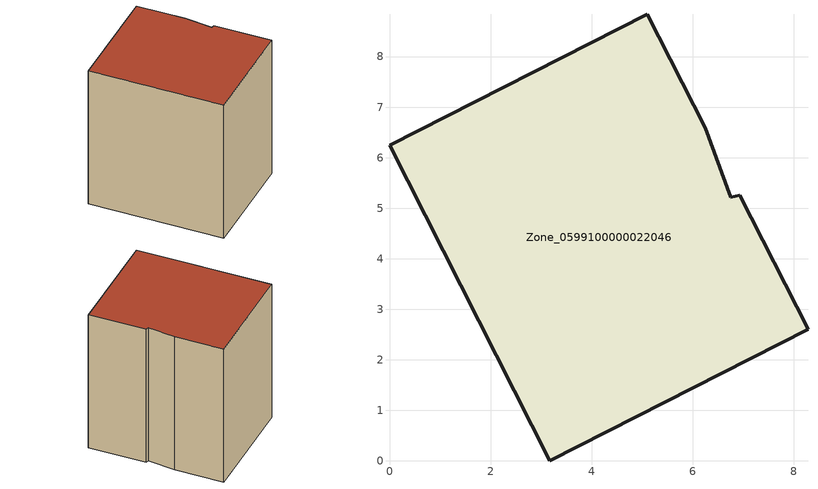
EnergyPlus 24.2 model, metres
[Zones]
Zone_0599100000022046
 floor ground (C_G): 5.1,8.84 6.25,6.59 6.75,5.21 6.92,5.26 8.28,2.6 3.17,0 0,6.25 z0
 wall outside (C_F): 3.17,0 8.28,2.6 6.92,5.26 6.75,5.21 6.25,6.59 5.1,8.84 0,6.25 3.17,0 z0:7.8
 roof outside (C_R): 6.25,6.59 5.1,8.84 0,6.25 3.17,0 8.28,2.6 6.92,5.26 6.75,5.21 z7.8
[BUILDING]
Pand.0599100000022046: North Axis=0; Terrain=City; Loads Convergence Tolerance Value=0.04; Temperature Convergence Tolerance Value=0.4; Solar Distribution=FullExterior; Maximum Number of Warmup Days=25; Minimum Number of Warmup Days=1
[Site:Location]
Rotterdam.The.Hague.AP_ZH_NLD Design_Conditions: Latitude=51.96; Longitude=4.45; Time Zone=1; Elevation=-4.5
[SITE:GROUNDTEMPERATURE:BUILDINGSURFACE]
18, 18, 18, 18, 18, 18, 18, 18, 18, 18, 18, 18
[MATERIAL] Thermal Absorptance=0.9; Solar Absorptance=0.7; Visible Absorptance=0.7
Name | Roughness | Thickness | Conductivity | Density | Specific Heat
G.TC.1946 | MediumSmooth | 0.15 | 1 | 540 | 1210
F.TC.1946 | Rough | 0.3 | 0.857143 | 1920 | 840
R.TC.1946 | MediumRough | 0.2 | 0.909091 | 1500 | 1000
[CONSTRUCTION]
C_G: G.TC.1946
C_F: F.TC.1946
C_R: R.TC.1946
[ZONE]
Zone_0599100000022046: Type=1; Multiplier=1; Ceiling Height=Autocalculate; Volume=Autocalculate; Floor Area=autocalculate; Part of Total Floor Area=Yes
[ZONEINFILTRATION:DESIGNFLOWRATE]
Infil_Zone_0599100000022046: Zone or ZoneList or Space or SpaceList=Zone_0599100000022046; Schedule=AlwaysOn; Design Flow Rate Calculation Method=Flow/Area; Flow Rate per Floor Area=0.003; Constant Term Coefficient=1; Temperature Term Coefficient=0; Velocity Term Coefficient=0; Velocity Squared Term Coefficient=0
[HVACTEMPLATE:ZONE:IDEALLOADSAIRSYSTEM]
Zone_0599100000022046: Maximum Heating Supply Air Temperature=50; Minimum Cooling Supply Air Temperature=13; Maximum Heating Supply Air Humidity Ratio=0.0156; Minimum Cooling Supply Air Humidity Ratio=0.0077; Heating Limit=NoLimit; Cooling Limit=NoLimit; Dehumidification Control Type=ConstantSensibleHeatRatio; Cooling Sensible Heat Ratio=0.7; Dehumidification Setpoint=60; Humidification Control Type=None; Humidification Setpoint=30; Outdoor Air Method=None; Outdoor Air Flow Rate per Person=0.00944; Outdoor Air Flow Rate per Zone Floor Area=0; Outdoor Air Flow Rate per Zone=0; Demand Controlled Ventilation Type=None; Outdoor Air Economizer Type=NoEconomizer; Heat Recovery Type=None; Sensible Heat Recovery Effectiveness=0.7; Latent Heat Recovery Effectiveness=0.65
[ZONECONTROL:THERMOSTAT]
ThermostatControl_Zone_0599100000022046: Zone or ZoneList=Zone_0599100000022046; Control Type Schedule=DualSetpointControlType; Control 1=Thermostat_Zone_0599100000022046; Temperature Difference Between Cutout And Setpoint=0
[THERMOSTATSETPOINT:DUALSETPOINT]
Thermostat_Zone_0599100000022046: Heating Setpoint Temperature Schedule=HeatingSetpoint_Zone_0599100000022046; Cooling Setpoint Temperature Schedule=CoolingSetpoint_Zone_0599100000022046
[SCHEDULE:COMPACT]
HeatingSetpoint_Zone_0599100000022046: Through: 12/31, For: AllDays, Until: 24:00, 21
CoolingSetpoint_Zone_0599100000022046: Through: 12/31, For: AllDays, Until: 24:00, 24
DualSetpointControlType: Through: 12/31, For: AllDays, Until: 24:00, 4
AlwaysOn: Through: 12/31, For: AllDays, Until: 24:00, 1
